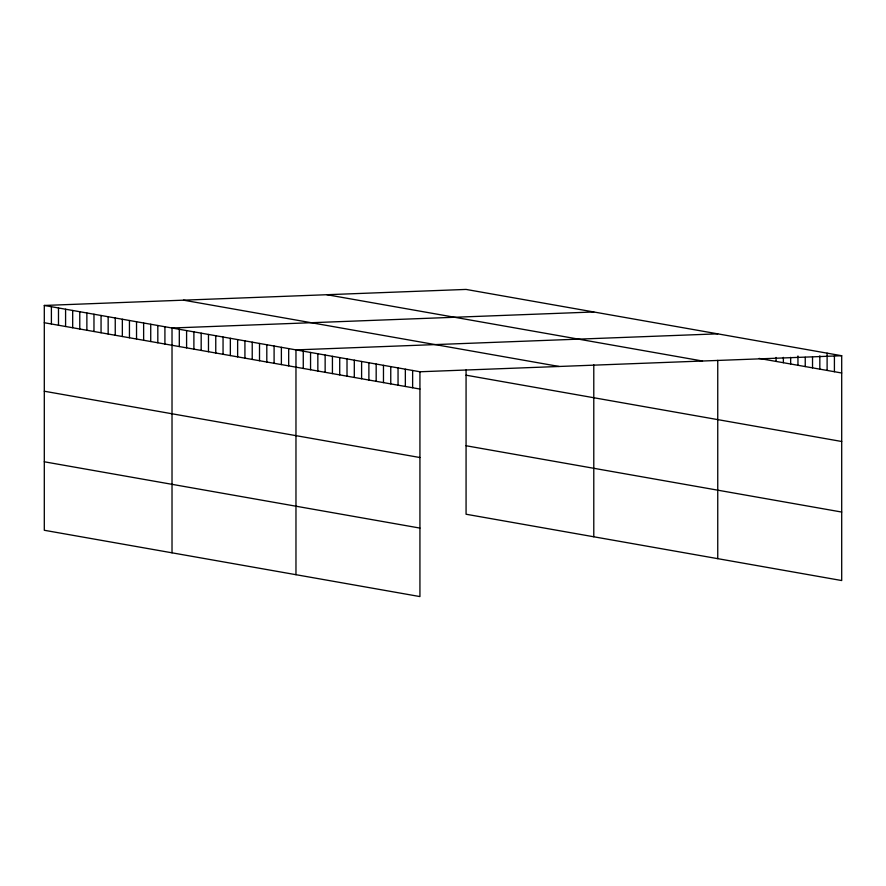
<?xml version="1.0" encoding="UTF-8"?>
<svg xmlns="http://www.w3.org/2000/svg" width="886" height="886" viewBox="0 0 886 886"><rect width="100%" height="100%" fill="white"/><g stroke="black" fill="none" stroke-linecap="round" stroke-linejoin="round"><path stroke-width="1.33" d="M44.3 322.737L44.3 530.271L419.931 596.577L419.931 371.766L44.3 305.46L44.3 322.737L419.931 389.043M717.749 360.347L717.749 558.656M44.3 305.46L466.069 289.423L841.7 355.729L841.7 580.54L466.069 514.234L466.069 369.916M593.786 311.972L172.017 328.008L172.017 552.82M717.749 333.845L295.968 349.892L295.968 574.693M419.931 371.766L841.7 355.729M759.058 358.42L841.7 373.006M326.89 294.717L702.509 361.023M183.491 300.166L559.11 366.472M466.069 375.188L841.7 441.494M466.069 445.747L841.7 512.053M44.3 391.224L419.931 457.53M44.3 461.783L419.931 528.089M834.413 355.773L834.413 371.721M827.114 353.16L827.114 370.426M819.827 355.851L819.827 369.141M812.528 357.224L812.528 367.856M805.241 357.268L805.241 366.571M797.954 355.984L797.954 365.287M790.655 357.346L790.655 363.991M783.368 357.39L783.368 362.706M776.081 357.435L776.081 361.422M593.786 364.799L593.786 536.772M412.632 370.481L412.632 387.758M405.345 369.196L405.345 386.473M398.047 367.911L398.047 385.188M390.759 366.627L390.759 383.893M383.472 365.331L383.472 382.608M376.173 364.046L376.173 381.323M368.886 362.762L368.886 380.039M361.599 361.477L361.599 378.754M354.3 360.181L354.3 377.458M347.013 358.896L347.013 376.173M339.715 357.612L339.715 374.889M332.427 356.327L332.427 373.604M325.14 355.042L325.14 372.319M317.841 353.747L317.841 371.024M310.554 352.462L310.554 369.739M303.267 351.177L303.267 368.454M288.681 348.608L288.681 365.874M281.383 347.312L281.383 364.589M274.095 346.027L274.095 363.304M266.808 344.743L266.808 362.02M259.509 343.458L259.509 360.735M252.222 342.162L252.222 359.439M244.924 340.877L244.924 358.154M237.636 339.593L237.636 356.87M230.349 338.308L230.349 355.585M223.05 337.023L223.05 354.289M215.763 335.728L215.763 353.005M208.476 334.443L208.476 351.72M201.177 333.158L201.177 350.435M193.89 331.873L193.89 349.15M186.592 330.578L186.592 347.855M179.304 329.293L179.304 346.57M164.918 326.757L164.918 344.034M157.819 325.505L157.819 342.782M150.731 324.254L150.731 341.531M143.632 323.002L143.632 340.279M136.533 321.751L136.533 339.017M129.445 320.499L129.445 337.765M122.346 319.237L122.346 336.514M115.246 317.985L115.246 335.262M108.158 316.734L108.158 334.011M101.059 315.482L101.059 332.759M93.971 314.231L93.971 331.508M86.872 312.98L86.872 330.256M79.773 311.728L79.773 329.005M72.685 310.477L72.685 327.754M65.586 309.225L65.586 326.502M58.487 307.974L58.487 325.251M51.399 306.722L51.399 323.988"/></g></svg>
